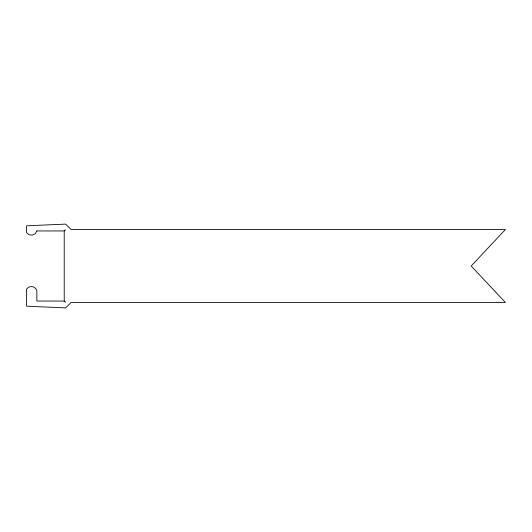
<?xml version="1.0" encoding="UTF-8"?>
<svg xmlns="http://www.w3.org/2000/svg" width="532" height="532" viewBox="0 0 532 532"><rect width="100%" height="100%" fill="white"/><g stroke="black" fill="none" stroke-linecap="round" stroke-linejoin="round"><path stroke-width="0.8" d="M36.861 230.948L35.192 233.714L32.286 235.131L29.074 234.732L26.6 232.657L26.6 225.814L65.636 224.105L71.062 229.531L505.4 229.531L471.199 266L505.4 302.469L71.062 302.469L65.636 307.895L26.6 306.186L26.6 289.082A5.666 5.666 0 0 1 36.861 290.798L36.861 301.052L63.534 301.052L65.356 302.189L64.219 300.374L64.219 231.626L65.356 229.811L63.534 230.948L36.861 230.948"/></g></svg>
